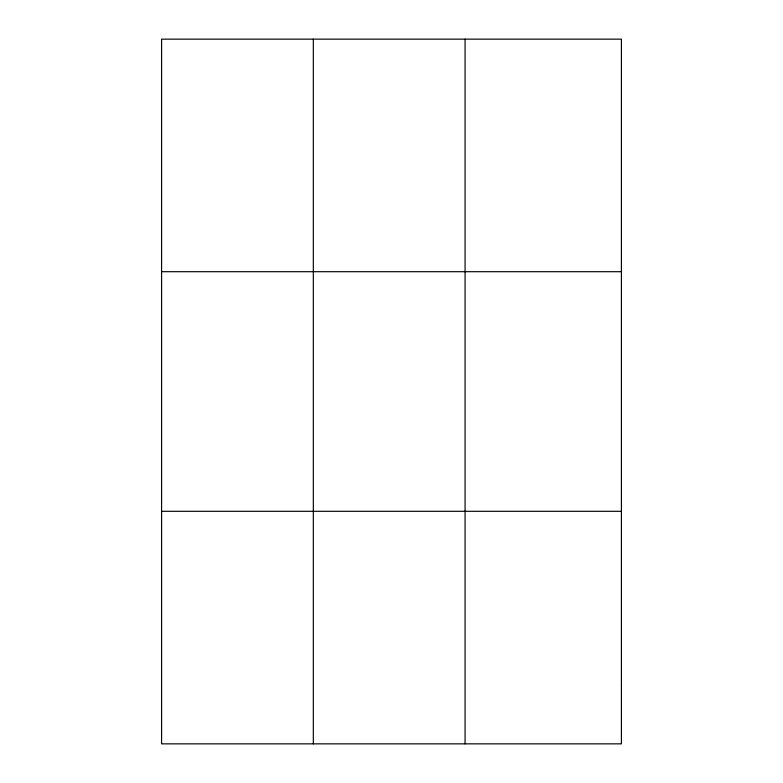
<?xml version="1.0" encoding="UTF-8"?>
<svg xmlns="http://www.w3.org/2000/svg" width="783" height="783" viewBox="0 0 783 783"><rect width="100%" height="100%" fill="white"/><g stroke="black" fill="none" stroke-linecap="round" stroke-linejoin="round"><path stroke-width="1.17" d="M313.327 39.15L313.327 743.85M465.073 39.15L465.073 743.85M161.582 271.701L621.418 271.701M161.582 511.299L621.418 511.299M621.418 685.712L621.418 743.85L161.582 743.85L161.582 39.15L621.418 39.15L621.418 685.712"/></g></svg>
